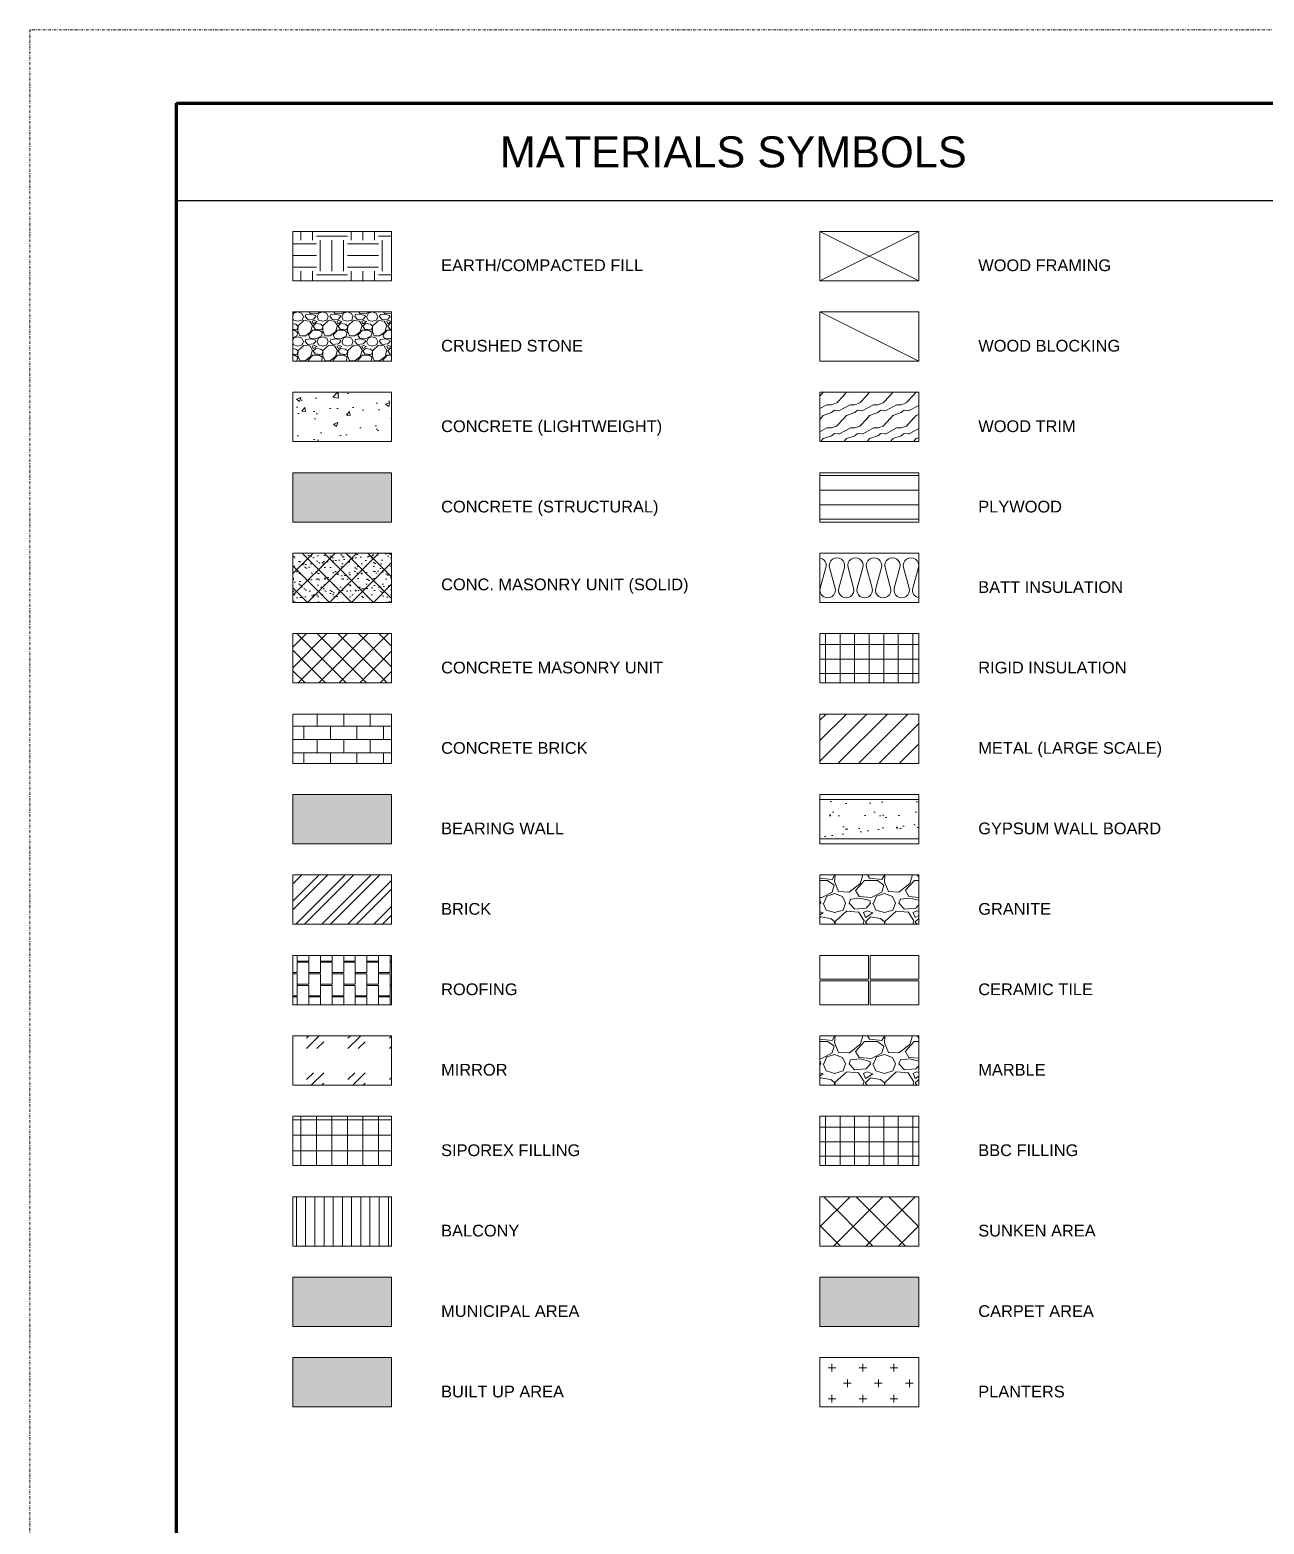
# Paper-space layout 'Symbols A1' of a CAD drawing. Header units: millimetres. Extents: x 0 to 892, y 0 to 597.
# Drawn here: x 0 to 252.8, y 291 to 597 of the extents above; entities that cross this region are included whole.
import ezdxf
from ezdxf.enums import TextEntityAlignment as Align

# ---------------------------------------------------------------- set-up
doc = ezdxf.new("R2010")
doc.units = ezdxf.units.MM
doc.linetypes.add('DASHDOT', pattern=[1, 0.5, -0.25, 0, -0.25])
for name, color, linetype, lineweight in [('A-ANNO-SYMB', 152, 'Continuous', 5), ('A-ANNO-TTLB', 255, 'Continuous', 5), ('A-CONC-LITE', 253, 'Continuous', 5), ('A-WALL-CONC', 153, 'Continuous', 5), ('C-ERTH', 253, 'Continuous', 5), ('C-STON', 253, 'Continuous', 5), ('G-ANNO-TEXT', 3, 'Continuous', 15), ('G-ANNO-TEXT-BOLD', 1, 'Continuous', 15), ('G-ANNO-TTLB', 7, 'Continuous', 50), ('G-PAPR-MEDM', 6, 'Continuous', 30), ('G-PAPR-THCK', 4, 'Continuous', 100)]:
    doc.layers.add(name, color=color, linetype=linetype, lineweight=lineweight)
doc.layers.add('G-ANNO-REFR', color=253, linetype='DASHDOT', lineweight=5, plot=False)
doc.styles.add('LLARGE', font='arial.ttf', dxfattribs={"height": 6.35})
doc.styles.add('NOTES', font='arial.ttf', dxfattribs={"height": 2})
doc.styles.add('Small text', font='arial.ttf', dxfattribs={"height": 2.4})
doc.styles.add('SUB-TITLE', font='swisscb.ttf')
doc.styles.add('SUB-TITLE-2', font='swissc.ttf')
doc.styles.add('TITLE', font='swisscb.ttf')

# ---------------------------------------------------------------- blocks, each defined once
blk = doc.blocks.new('*U230')
at = {"layer": 'G-ANNO-REFR'}
blk.add_lwpolyline([(0, 0), (892, 0), (892, 597), (0, 597)], close=True, dxfattribs=at)
at = {"layer": 'G-PAPR-THCK'}
blk.add_lwpolyline([(30, 582), (877, 582), (877, 15), (30, 15)], close=True, dxfattribs=at)
at = {"layer": 'G-ANNO-TEXT'}
for tag, p, height, style in [('GENERAL_NOTES_001', (801.7, 574.93), 2, 'NOTES'), ('GENERAL_NOTES_002', (802, 571.56), 2, 'NOTES'), ('GENERAL_NOTES_003', (802, 568.19), 2, 'NOTES'), ('GENERAL_NOTES_004', (802, 564.82), 2, 'NOTES'), ('GENERAL_NOTES_005', (802, 561.46), 2, 'NOTES'), ('GENERAL_NOTES_006', (802, 558.09), 2, 'NOTES'), ('GENERAL_NOTES_007', (802, 554.75), 2, 'NOTES'), ('GENERAL_NOTES_008', (801.92, 551.38), 2, 'NOTES'), ('GENERAL_NOTES_009', (802, 548.02), 2, 'NOTES'), ('GENERAL_NOTES_010', (802, 544.65), 2, 'NOTES'), ('GENERAL_NOTES_011', (802, 541.28), 2, 'NOTES'), ('GENERAL_NOTES_012', (802, 537.91), 2, 'NOTES'), ('GENERAL_NOTES_013', (802, 534.54), 2, 'NOTES'), ('GENERAL_NOTES_014', (802, 531.17), 2, 'NOTES'), ('GENERAL_NOTES_015', (802, 527.8), 2, 'NOTES'), ('GENERAL_NOTES_016', (802, 524.43), 2, 'NOTES'), ('GENERAL_NOTES_017', (801.88, 521.07), 2, 'NOTES'), ('GENERAL_NOTES_018', (802, 517.7), 2, 'NOTES'), ('GENERAL_NOTES_019', (801.96, 514.33), 2, 'NOTES'), ('GENERAL_NOTES_020', (802, 510.96), 2, 'NOTES'), ('GENERAL_NOTES_021', (801.88, 507.59), 2, 'NOTES'), ('GENERAL_NOTES_022', (802, 504.22), 2, 'NOTES'), ('GENERAL_NOTES_023', (801.89, 500.85), 2, 'NOTES'), ('GENERAL_NOTES_024', (802, 497.49), 2, 'NOTES'), ('GENERAL_NOTES_025', (801.87, 494.12), 2, 'NOTES'), ('GENERAL_NOTES_026', (802, 490.75), 2, 'NOTES'), ('GENERAL_NOTES_027', (802, 487.38), 2, 'NOTES'), ('GENERAL_NOTES_028', (802, 484.01), 2, 'NOTES'), ('GENERAL_NOTES_029', (802, 480.64), 2, 'NOTES'), ('GENERAL_NOTES_030', (801.89, 477.27), 2, 'NOTES'), ('GENERAL_NOTES_031', (802, 473.9), 2, 'NOTES'), ('GENERAL_NOTES_032', (802, 470.53), 2, 'NOTES'), ('GENERAL_NOTES_033', (802, 467.17), 2, 'NOTES'), ('GENERAL_NOTES_034', (801.88, 463.8), 2, 'NOTES'), ('GENERAL_NOTES_035', (802, 460.43), 2, 'NOTES'), ('SHEET_NOTES_001', (801.7, 440.81), 2, 'NOTES'), ('SHEET_NOTES_002', (801.92, 437.44), 2, 'NOTES'), ('SHEET_NOTES_003', (801.88, 434.07), 2, 'NOTES'), ('SHEET_NOTES_004', (801.96, 430.71), 2, 'NOTES'), ('SHEET_NOTES_005', (801.88, 427.34), 2, 'NOTES'), ('SHEET_NOTES_006', (801.89, 423.97), 2, 'NOTES'), ('SHEET_NOTES_007', (801.87, 420.6), 2, 'NOTES'), ('KEY_NOTES_001', (801.7, 324.29), 2, 'NOTES'), ('KEY_NOTES_002', (801.92, 320.92), 2, 'NOTES'), ('STRUCTURAL_CONSULTANT_NAME', (801.89, 168.81), 3, 'SUB-TITLE-2'), ('STRUCTURAL_CONSULTANT_ADDRESS1', (801.89, 164.81), 2, 'SUB-TITLE-2'), ('STRUCTURAL_CONSULTANT_ADDRESS2', (801.89, 161.43), 2, 'SUB-TITLE-2'), ('STRUCTURAL_CONSULTANT_PHONE', (801.89, 158.09), 2, 'SUB-TITLE-2'), ('MEP_CONSULTANT_NAME', (801.89, 147.61), 3, 'SUB-TITLE-2'), ('MEP_CONSULTANT_ADDRESS1', (801.89, 143.59), 2, 'SUB-TITLE-2'), ('MEP_CONSULTANT_ADDRESS2', (801.89, 140.21), 2, 'SUB-TITLE-2'), ('MEP_CONSULTANT_PHONE', (801.89, 136.88), 2, 'SUB-TITLE-2'), ('CLIENTNAME', (801.89, 124.46), 3, 'SUB-TITLE-2'), ('CLIENTADDRESS1', (801.89, 120.39), 2, 'SUB-TITLE-2'), ('CLIENTADDRESS2', (801.89, 117.01), 2, 'SUB-TITLE-2'), ('CLIENTPHONE', (801.89, 113.68), 2, 'SUB-TITLE-2'), ('DRAWING_NO', (820, 71.42), 4, 'SUB-TITLE-2')]:
    blk.add_attdef(tag, p, '', height=height, dxfattribs=dict(at, style=style))
at = {"layer": 'G-ANNO-TEXT', "style": 'SUB-TITLE-2'}
for tag, p in [('REV_NO14', (804.16, 252.81)), ('REV_DATE14', (812.97, 252.81)), ('DRAWN_BY14', (824.4, 252.81)), ('CHECKED_BY14', (837.16, 252.81)), ('REV_NO13', (804.16, 248.81)), ('REV_DATE13', (812.97, 248.81)), ('DRAWN_BY13', (824.4, 248.81)), ('CHECKED_BY13', (837.16, 248.81)), ('REV_NO12', (804.16, 244.81)), ('REV_DATE12', (812.97, 244.81)), ('DRAWN_BY12', (824.4, 244.81)), ('CHECKED_BY12', (837.16, 244.81)), ('REV_NO11', (804.16, 240.81)), ('REV_DATE11', (812.97, 240.81)), ('DRAWN_BY11', (824.4, 240.81)), ('CHECKED_BY11', (837.16, 240.81)), ('REV_NO10', (804.16, 236.81)), ('REV_DATE10', (812.97, 236.81)), ('DRAWN_BY10', (824.4, 236.81)), ('CHECKED_BY10', (837.16, 236.81)), ('REV_NO9', (804.16, 232.81)), ('REV_DATE9', (812.97, 232.81)), ('DRAWN_BY9', (824.4, 232.81)), ('CHECKED_BY9', (837.16, 232.81)), ('REV_NO8', (804.16, 228.81)), ('REV_DATE8', (812.97, 228.81)), ('DRAWN_BY8', (824.4, 228.81)), ('CHECKED_BY8', (837.16, 228.81)), ('REV_NO7', (804.16, 224.81)), ('REV_DATE7', (812.97, 224.81)), ('DRAWN_BY7', (824.4, 224.81)), ('CHECKED_BY7', (837.16, 224.81)), ('REV_NO6', (804.16, 220.81)), ('REV_DATE6', (812.97, 220.81)), ('DRAWN_BY6', (824.4, 220.81)), ('CHECKED_BY6', (837.16, 220.81)), ('REV_NO5', (804.16, 216.81)), ('REV_DATE5', (812.97, 216.81)), ('DRAWN_BY5', (824.4, 216.81)), ('CHECKED_BY5', (837.16, 216.81)), ('REV_NO4', (804.16, 212.81)), ('REV_DATE4', (812.97, 212.81)), ('DRAWN_BY4', (824.4, 212.81)), ('CHECKED_BY4', (837.16, 212.81)), ('REV_NO3', (804.16, 208.81)), ('REV_DATE3', (812.97, 208.81)), ('DRAWN_BY3', (824.4, 208.81)), ('CHECKED_BY3', (837.16, 208.81)), ('REV_NO2', (804.16, 204.81)), ('REV_DATE2', (812.97, 204.81)), ('DRAWN_BY2', (824.4, 204.81)), ('CHECKED_BY2', (837.16, 204.81)), ('REV_NO1', (804.16, 200.81)), ('REV_DATE1', (812.97, 200.81)), ('DRAWN_BY1', (824.4, 200.81)), ('CHECKED_BY1', (837.16, 200.81)), ('REV_NO0', (804.16, 196.81)), ('REV_DATE0', (812.97, 196.81)), ('DRAWN_BY0', (824.4, 196.81)), ('CHECKED_BY0', (837.16, 196.81))]:
    blk.add_attdef(tag, text='', height=1.6, dxfattribs=at).set_placement(p, align=Align.MIDDLE)
for tag, p in [('REV_DESCRIPTION14', (845.14, 252.81)), ('REV_DESCRIPTION13', (845.14, 248.81)), ('REV_DESCRIPTION12', (845.14, 244.81)), ('REV_DESCRIPTION11', (845.14, 240.81)), ('REV_DESCRIPTION10', (845.14, 236.81)), ('REV_DESCRIPTION9', (845.14, 232.81)), ('REV_DESCRIPTION8', (845.14, 228.81)), ('REV_DESCRIPTION7', (845.14, 224.81)), ('REV_DESCRIPTION6', (845.14, 220.81)), ('REV_DESCRIPTION5', (845.14, 216.81)), ('REV_DESCRIPTION4', (845.14, 212.81)), ('REV_DESCRIPTION3', (845.14, 208.81)), ('REV_DESCRIPTION2', (845.14, 204.81)), ('REV_DESCRIPTION1', (845.14, 200.81)), ('REV_DESCRIPTION0', (845.14, 196.81))]:
    blk.add_attdef(tag, text='', height=1.6, dxfattribs=at).set_placement(p, align=Align.MIDDLE_LEFT)
for tag, p in [('PROJECT_NAME1', (820, 110.73)), ('PROJECT_NAME2', (820, 106.73)), ('PROJECT_CODE', (820, 102)), ('RELEASE', (820, 97.57)), ('STAGE', (820, 93.06)), ('DRAWING_TITLE', (820, 88.56))]:
    blk.add_attdef(tag, text='', height=2.4, dxfattribs=at).set_placement(p, align=Align.TOP_LEFT)
at = {"layer": 'G-ANNO-TEXT'}
for tag, height, style, p in [('CURRENT_REV', 4, 'TITLE', (868, 71.42)), ('DRAWN_BY', 2.4, 'SUB-TITLE-2', (810, 62.5)), ('CHECKED_BY', 2.4, 'SUB-TITLE-2', (829, 62.5)), ('SCALE', 2.4, 'SUB-TITLE-2', (849, 62.5)), ('ISSUE_DATE', 2.4, 'SUB-TITLE-2', (868, 62.5))]:
    blk.add_attdef(tag, text='', height=height, dxfattribs=dict(at, style=style)).set_placement(p, align=Align.CENTER)
at = {"layer": 'G-ANNO-TEXT', "style": 'SUB-TITLE'}
blk.add_attdef('FILE_NAME', text='', height=1.6, rotation=90, dxfattribs=at).set_placement((878, 25.93), align=Align.TOP_LEFT)

psp = doc.layouts.new('Symbols A1')

# ---------------------------------------------------------------- hatches: boundary and pattern name
at = {"layer": 'A-ANNO-SYMB'}
h = psp.add_hatch(dxfattribs=at)
h.set_pattern_fill('WOOD_2', color=256, scale=4.756188, angle=90, pattern_type=2)
h.set_pattern_definition([(198.4349, (26.2104, 38.2043), (-9.5123783, -4.7561805), [1.804845, -13.23554]), (229.3987, (24.4982, 37.6335), (-23.7809426, -28.537124), [0.877, -42.972892]), (226.8476, (23.92747, 41.72383), (-66.5866471, -71.34281002), [2.086226, -102.225122]), (199.9831, (22.5006, 40.20185), (-38.04950806, -14.26856175), [1.113395, -54.55636]), (180, (26.2104, 39.8214), (-4.75619, -4.75619), [0.951238, -3.80495]), (208.4429, (25.2592, 39.82136), (61.830463415, 33.293287506), [2.596375, -127.222296]), (174.2894, (22.97623, 38.58475), (42.8056903, -4.75619437), [0.955984, -46.843116]), (219.8056, (22.025, 38.6799), (23.78093136, 19.024764), [0.74294, -36.404078])])
h.paths.add_polyline_path([(182.01, 512.68), (182.01, 522.78), (161.8, 522.78), (161.8, 512.68)])
h = psp.add_hatch(color=253, dxfattribs=at)
h.dxf.hatch_style = 1
h.paths.add_polyline_path([(74.06, 496.2), (74.06, 506.31), (53.85, 506.31), (53.85, 496.2)])
h = psp.add_hatch(dxfattribs=at)
h.set_pattern_fill('ANSI31', color=256, scale=23.780941, angle=135)
h.set_pattern_definition([(180, (26.2104, 41.968), (-6e-16, -2.972618), [])])
h.paths.add_polyline_path([(182.01, 496.2), (182.01, 506.31), (161.8, 506.31), (161.8, 496.2)])
h = psp.add_hatch(dxfattribs=at)
h.set_pattern_fill('ANSI37', color=256, scale=23.780941, angle=135)
h.set_pattern_definition([(180, (26.2104, 51.9684), (-6e-16, -2.972618), []), (270, (26.2104, 51.9684), (2.972618, -6e-16), [])])
h.paths.add_polyline_path([(182.01, 463.25), (182.01, 473.35), (161.8, 473.35), (161.8, 463.25)])
h = psp.add_hatch(dxfattribs=at)
h.set_pattern_fill('STONE_HOLLAND_PARQUET_2', color=256, scale=0.679455, pattern_type=2)
h.set_pattern_definition([(0, (26.2104, 117.3862), (0, 2.717822), []), (90, (26.2104, 117.3862), (-2.717822, 2.717822), [2.71782, -2.71782])])
h.paths.add_polyline_path([(53.85, 456.88), (53.85, 446.77), (74.06, 446.77), (74.06, 456.88)])
h = psp.add_hatch(dxfattribs=at)
h.set_pattern_fill('ANSI31', color=256, scale=23.601229)
h.set_pattern_definition([(45, (18.8012, 53.9286), (-2.086074, 2.086074), [])])
h.paths.add_polyline_path([(182.01, 446.77), (182.01, 456.88), (161.8, 456.88), (161.8, 446.77)])
h = psp.add_hatch(color=256, dxfattribs=at)
h.dxf.hatch_style = 1
h.paths.add_polyline_path([(74.06, 430.29), (74.06, 440.4), (53.85, 440.4), (53.85, 430.29)])
h = psp.add_hatch(dxfattribs=at)
h.set_pattern_fill('AR-SAND', color=256, scale=2.717822)
h.set_pattern_definition([(37.5, (26.2104, 61.969), (-0.171205, 5.236764), [0, -4.13109, 0, -4.620297, 0, -4.41646]), (7.5, (26.2104, 61.969), (4.80994, 7.67009), [0, -2.228614, 0, -3.723416, 0, -1.426856]), (327.5, (22.8675, 61.969), (8.463683, 0.01538), [0, -1.35891, 0, -4.89208, 0, -6.38688]), (317.5, (22.8675, 61.969), (8.17012, 2.38537), [0, -0.679455, 0, -3.20703, 0, -3.66906])])
h.paths.add_polyline_path([(161.8, 439.38), (161.8, 431.31), (182.01, 431.31), (182.01, 439.38)])
h = psp.add_hatch(dxfattribs=at)
h.set_pattern_fill('ANSI32', color=256, scale=10.043076)
h.set_pattern_definition([(45, (18.8012, 63.929), (-2.663073, 2.663073), []), (45, (20.5766, 63.929), (-2.663073, 2.663073), [])])
h.paths.add_polyline_path([(74.06, 413.81), (74.06, 423.92), (53.85, 423.92), (53.85, 413.81)])
h = psp.add_hatch(dxfattribs=at)
h.set_pattern_fill('SITEWORK_GRAVEL', color=256, scale=10.191832, pattern_type=2)
h.set_pattern_definition([(228.0128, (141.5024, 112.3441), (-81.5346354, -91.7264988), [1.37117, -135.7459]), (184.9697, (140.58515, 111.3249), (122.30199083, 10.1917431), [2.35297, -232.94374]), (132.5104, (138.241, 111.1211), (101.9182222, -112.1102368), [1.6591, -164.25189]), (267.2737, (134.2662, 108.5731), (10.1917911, 203.8366365), [2.14271, -212.12828]), (292.8337, (134.1643, 106.43284), (-50.9592593, 122.30194355), [2.1011, -208.0089]), (357.2737, (134.97964, 104.4964), (-203.8366365, 10.1917911), [2.14271, -212.12828]), (37.6942, (137.11993, 104.39447), (-132.49388666, -101.91821897), [2.83362, -280.52863]), (72.2553, (139.36213, 106.1271), (71.34293143, 224.22025847), [2.67523, -264.84821]), (121.4296, (140.1775, 108.67504), (-81.5347373, 132.4937612), [2.14997, -212.84696]), (175.2364, (139.0564, 110.5096), (112.110158, -10.1917454), [2.45452, -120.2714]), (222.3974, (136.61034, 110.7134), (-122.30205504, -112.11006774), [3.17423, -314.24857]), (138.8141, (144.3561, 108.4712), (-71.3428518, 61.1509627), [1.0834, -107.25725]), (171.4692, (143.5408, 109.18463), (132.4937943, -20.383744), [2.06117, -204.05587]), (225, (141.5024, 109.4904), (-1e-15, -10.19183), [1.44134, -12.97208]), (203.1986, (140.789, 110.7134), (50.9591556, 20.383677), [0.7762, -76.8425]), (291.8014, (140.0756, 110.4077), (-10.191831, 30.575498), [1.0977, -53.787]), (30.9638, (140.4832, 109.3885), (30.575475, 20.383689), [1.78285, -57.64523]), (161.5651, (142.012, 110.3057), (20.383668, -10.191815), [1.28917, -30.94023]), (16.3895, (134.1643, 110.40765), (101.9183392, 30.5754207), [1.806, -178.79372]), (70.3462, (135.8969, 110.91724), (-40.7672783, -112.1101702), [1.51513, -149.99735]), (293.1986, (142.012, 112.3441), (-20.383677, 50.9591556), [1.55237, -76.0663]), (343.6105, (142.6235, 110.91724), (-101.9183392, 30.5754207), [1.806, -178.79372]), (339.444, (134.1643, 104.0887), (-50.959177, 20.3836225), [1.74158, -85.33747]), (294.7751, (135.795, 103.4772), (-50.9590788, 112.1101833), [1.45925, -144.46558]), (66.8014, (142.1139, 102.1523), (20.383677, 50.9591556), [1.55237, -76.0663]), (17.354, (142.72544, 103.5791), (-132.4938324, -40.7672707), [1.70847, -169.13777]), (69.444, (137.1199, 102.1523), (-20.3836225, -50.959177), [0.8708, -86.20826]), (101.3099, (141.5024, 102.1523), (-10.191808, 40.767334), [0.51968, -51.44866]), (165.9638, (141.4005, 102.6619), (30.5755, -10.191812), [2.1011, -39.9209]), (186.009, (139.36213, 103.17145), (101.9183142, 10.1918247), [1.94715, -192.76752]), (303.6901, (140.4832, 108.4712), (-10.191845, 20.38366), [1.4699, -35.27728]), (353.1572, (141.29858, 107.2482), (173.26113203, -20.38374487), [2.56624, -254.05753]), (60.9454, (143.8465, 106.9424), (-40.767327, -71.3428257), [1.0493, -103.88202]), (90, (144.356, 107.86), (-10.19183, 10.19183), [0.6115, -9.58032]), (120.2564, (139.1583, 103.4772), (40.7672746, -71.3428468), [1.4159, -140.17356]), (48.0128, (138.4449, 104.7002), (81.5346354, 91.7264988), [2.74234, -134.37473]), (0, (140.279, 106.739), (10.19183, 10.19183), [2.64988, -7.54196]), (325.3048, (142.9293, 106.7386), (-101.9182583, 71.3429095), [1.61147, -159.53553]), (254.0546, (144.2542, 105.8213), (-10.1918305, -40.767328), [1.48395, -72.7137]), (207.646, (143.84654, 104.39447), (-193.6447591, -101.9183954), [2.41613, -239.19693]), (175.4261, (141.70625, 103.27337), (-132.4938175, 10.1917787), [2.5561, -253.05374])])
h.paths.add_polyline_path([(182.01, 413.81), (182.01, 423.92), (161.8, 423.92), (161.8, 413.81)])
h = psp.add_hatch(dxfattribs=at)
h.set_pattern_fill('ROOFING_SHINGLES_4', color=256, scale=4.756188, angle=90, pattern_type=2)
h.set_pattern_definition([(0, (21.4543, 135.186), (4.75619, 4.75619), [2.378094, -2.378094]), (90, (23.8323, 135.186), (-4.75619, 4.75619), [4.51838, -0.23781]), (0, (23.8323, 137.3265), (4.75619, 4.75619), [2.378094, -2.378094]), (270, (26.2104, 137.3265), (4.75619, -4.75619), [2.378094, -2.378094]), (0, (23.8323, 137.5643), (4.75619, 4.75619), [2.378094, -2.378094]), (90, (26.2104, 137.5643), (-4.75619, 4.75619), [2.140285, -2.6159]), (180, (23.8323, 134.9484), (-4.75619, -4.75619), [2.378094, -2.378094])])
h.paths.add_polyline_path([(74.06, 407.44), (53.85, 407.44), (53.85, 397.34), (74.06, 397.34)])
h = psp.add_hatch(dxfattribs=at)
h.set_pattern_fill('SITEWORK_GRAVEL', color=256, scale=10.191832, pattern_type=2)
h.set_pattern_definition([(228.0128, (141.5024, 79.39026), (-81.5346354, -91.7264988), [1.37117, -135.7459]), (184.9697, (140.58515, 78.37107), (122.30199083, 10.1917431), [2.35297, -232.94374]), (132.5104, (138.241, 78.16724), (101.9182222, -112.1102368), [1.6591, -164.25189]), (267.2737, (134.2662, 75.6193), (10.1917911, 203.8366365), [2.14271, -212.12828]), (292.8337, (134.1643, 73.479), (-50.9592593, 122.30194355), [2.1011, -208.0089]), (357.2737, (134.97964, 71.54255), (-203.8366365, 10.1917911), [2.14271, -212.12828]), (37.6942, (137.11993, 71.44063), (-132.49388666, -101.91821897), [2.83362, -280.52863]), (72.2553, (139.36213, 73.17324), (71.34293143, 224.22025847), [2.67523, -264.84821]), (121.4296, (140.1775, 75.7212), (-81.5347373, 132.4937612), [2.14997, -212.84696]), (175.2364, (139.0564, 77.5557), (112.110158, -10.1917454), [2.45452, -120.2714]), (222.3974, (136.61034, 77.75956), (-122.30205504, -112.11006774), [3.17423, -314.24857]), (138.8141, (144.3561, 75.5174), (-71.3428518, 61.1509627), [1.0834, -107.25725]), (171.4692, (143.5408, 76.2308), (132.4937943, -20.383744), [2.06117, -204.05587]), (225, (141.5024, 76.5365), (-1e-15, -10.19183), [1.44134, -12.97208]), (203.1986, (140.789, 77.7596), (50.9591556, 20.383677), [0.7762, -76.8425]), (291.8014, (140.0756, 77.4538), (-10.191831, 30.575498), [1.0977, -53.787]), (30.9638, (140.4832, 76.4346), (30.575475, 20.383689), [1.78285, -57.64523]), (161.5651, (142.012, 77.352), (20.383668, -10.191815), [1.28917, -30.94023]), (16.3895, (134.1643, 77.4538), (101.9183392, 30.5754207), [1.806, -178.79372]), (70.3462, (135.8969, 77.9634), (-40.7672783, -112.1101702), [1.51513, -149.99735]), (293.1986, (142.012, 79.3903), (-20.383677, 50.9591556), [1.55237, -76.0663]), (343.6105, (142.6235, 77.9634), (-101.9183392, 30.5754207), [1.806, -178.79372]), (339.444, (134.1643, 71.1349), (-50.959177, 20.3836225), [1.74158, -85.33747]), (294.7751, (135.795, 70.52336), (-50.9590788, 112.1101833), [1.45925, -144.46558]), (66.8014, (142.1139, 69.1984), (20.383677, 50.9591556), [1.55237, -76.0663]), (17.354, (142.72544, 70.6253), (-132.4938324, -40.7672707), [1.70847, -169.13777]), (69.444, (137.1199, 69.1984), (-20.3836225, -50.959177), [0.8708, -86.20826]), (101.3099, (141.5024, 69.1984), (-10.191808, 40.767334), [0.51968, -51.44866]), (165.9638, (141.4005, 69.708), (30.5755, -10.191812), [2.1011, -39.9209]), (186.009, (139.36213, 70.2176), (101.9183142, 10.1918247), [1.94715, -192.76752]), (303.6901, (140.4832, 75.5174), (-10.191845, 20.38366), [1.4699, -35.27728]), (353.1572, (141.29858, 74.29434), (173.26113203, -20.38374487), [2.56624, -254.05753]), (60.9454, (143.8465, 73.9886), (-40.767327, -71.3428257), [1.0493, -103.88202]), (90, (144.356, 74.906), (-10.19183, 10.19183), [0.6115, -9.58032]), (120.2564, (139.1583, 70.52336), (40.7672746, -71.3428468), [1.4159, -140.17356]), (48.0128, (138.4449, 71.7464), (81.5346354, 91.7264988), [2.74234, -134.37473]), (0, (140.279, 73.785), (10.19183, 10.19183), [2.64988, -7.54196]), (325.3048, (142.9293, 73.78475), (-101.9182583, 71.3429095), [1.61147, -159.53553]), (254.0546, (144.2542, 72.8675), (-10.1918305, -40.767328), [1.48395, -72.7137]), (207.646, (143.84654, 71.44063), (-193.6447591, -101.9183954), [2.41613, -239.19693]), (175.4261, (141.70625, 70.31953), (-132.4938175, 10.1917787), [2.5561, -253.05374])])
h.paths.add_polyline_path([(182.01, 380.86), (182.01, 390.97), (161.8, 390.97), (161.8, 380.86)])
h = psp.add_hatch(dxfattribs=at)
h.set_pattern_fill('ANSI37', color=256, angle=135)
h.set_pattern_definition([(180, (14.216, 15), (-7e-16, -3.175), []), (270, (14.216, 15), (3.175, -7e-16), [])])
h.paths.add_polyline_path([(74.06, 364.38), (74.06, 374.49), (53.85, 374.49), (53.85, 364.38)])
h = psp.add_hatch(dxfattribs=at)
h.set_pattern_fill('ANSI37', color=256, scale=23.780941, angle=135)
h.set_pattern_definition([(180, (26.2104, -46.8932), (-6e-16, -2.972618), []), (270, (26.2104, -46.8932), (2.972618, -6e-16), [])])
h.paths.add_polyline_path([(182.01, 364.38), (182.01, 374.49), (161.8, 374.49), (161.8, 364.38)])
h = psp.add_hatch(dxfattribs=at)
h.set_pattern_fill('ANSI31', color=256, scale=15.064614, angle=45)
h.set_pattern_definition([(90, (18.8012, 15.749), (-1.883077, 3e-16), [])])
h.paths.add_polyline_path([(74.06, 358.01), (53.85, 358.01), (53.85, 347.91), (74.06, 347.91)])
h = psp.add_hatch(dxfattribs=at)
h.set_pattern_fill('ANSI37', color=256, scale=37.661536)
h.set_pattern_definition([(45, (18.801, 15.749), (-3.32884, 3.32884), []), (135, (18.801, 15.749), (-3.32884, -3.32884), [])])
h.paths.add_polyline_path([(182.01, 347.91), (182.01, 358.01), (161.8, 358.01), (161.8, 347.91)])
h = psp.add_hatch(color=9, dxfattribs=at)
h.dxf.hatch_style = 1
h.paths.add_polyline_path([(74.06, 341.54), (53.85, 341.54), (53.85, 331.43), (74.06, 331.43)])
at = {"layer": 'A-ANNO-SYMB', "true_color": 0xf9fda5}
h = psp.add_hatch(color=51, dxfattribs=at)
h.dxf.hatch_style = 1
h.paths.add_polyline_path([(182.01, 331.43), (182.01, 341.54), (161.8, 341.54), (161.8, 331.43)])
at = {"layer": 'A-ANNO-SYMB', "true_color": 0xdbf6ff}
h = psp.add_hatch(color=7, dxfattribs=at)
h.dxf.hatch_style = 1
h.paths.add_polyline_path([(74.06, 325.06), (53.85, 325.06), (53.85, 314.95), (74.06, 314.95)])
at = {"layer": 'A-ANNO-TTLB'}
h = psp.add_hatch(dxfattribs=at)
h.set_pattern_fill('GOST_GLASS', color=256)
h.set_pattern_definition([(45, (14.216, 15), (8.48528, -9e-16), [5, -7]), (45, (16.3373, 15), (8.48528, -9e-16), [2, -10]), (45, (14.216, 17.1213), (8.48528, -9e-16), [2, -10])])
h.paths.add_polyline_path([(53.85, 390.97), (53.85, 380.86), (74.06, 380.86), (74.06, 390.97)])
h = psp.add_hatch(dxfattribs=at)
h.set_pattern_fill('CROSS', color=256, scale=0.5)
h.set_pattern_definition([(0, (14.216, 15), (3.175, 3.175), [1.5875, -4.7625]), (90, (15.0098, 14.2063), (-3.175, 3.175), [1.5875, -4.7625])])
h.paths.add_polyline_path([(161.8, 325.06), (161.8, 314.95), (182.01, 314.95), (182.01, 325.06)])
at = {"layer": 'A-CONC-LITE'}
h = psp.add_hatch(dxfattribs=at)
h.set_pattern_fill('AR-CONC', color=256, scale=0.05)
h.set_pattern_definition([(50, (14.216, 15), (9.10923, -0.79695), [0.9525, -10.4775]), (355, (14.216, 15), (-1.76217, 9.55284), [0.762, -8.38203]), (100.4514, (14.975, 14.934), (7.34706, 8.75589), [0.8095, -8.90451]), (46.1842, (14.216, 17.54), (13.55395, -2.10212), [1.42875, -15.71625]), (96.6356, (15.346, 17.365), (11.8702, 12.3713), [1.21425, -13.35678]), (351.184, (14.216, 17.54), (11.8702, 12.3713), [1.143, -12.573]), (21, (15.486, 16.905), (7.58072, -5.11326), [0.9525, -10.4775]), (326, (15.486, 16.905), (3.0901, 9.2094), [0.762, -8.382]), (71.4514, (16.118, 16.479), (10.67082, 4.09614), [0.8095, -8.9045]), (37.5, (14.216, 15), (0.15443, 4.227752), [0, -8.2804, 0, -8.509, 0, -8.41375]), (7.5, (14.216, 15), (3.340983, 5.00903), [0, -4.8514, 0, -8.0899, 0, -3.20675]), (327.5, (11.384, 15), (6.77953, -0.286437), [0, -3.175, 0, -9.906, 0, -13.1445]), (317.5, (10.114, 15), (7.40646, 1.271325), [0, -4.1275, 0, -6.5786, 0, -9.3345])])
h.paths.add_polyline_path([(74.06, 512.68), (74.06, 522.78), (53.85, 522.78), (53.85, 512.68)])
h = psp.add_hatch(dxfattribs=at)
h.set_pattern_fill('AR-SAND', color=256, scale=0.05)
h.set_pattern_definition([(37.5, (14.216, 15), (-0.0800016, 2.447066), [0, -1.9304, 0, -2.159, 0, -2.06375]), (7.5, (14.216, 15), (2.247616, 3.584126), [0, -1.0414, 0, -1.7399, 0, -0.66675]), (327.5, (12.654, 15), (3.954962, 0.007186), [0, -0.635, 0, -2.286, 0, -2.9845]), (317.5, (12.654, 15), (3.817782, 1.114647), [0, -0.3175, 0, -1.4986, 0, -1.7145])])
h.paths.add_polyline_path([(53.85, 489.83), (53.85, 479.72), (74.06, 479.72), (74.06, 489.83)])
at = {"layer": 'A-WALL-CONC'}
h = psp.add_hatch(dxfattribs=at)
h.set_pattern_fill('ANSI37', color=256)
h.set_pattern_definition([(45, (14.216, 15), (-2.245064, 2.245064), []), (135, (14.216, 15), (-2.245064, -2.245064), [])])
h.paths.add_polyline_path([(53.85, 489.83), (53.85, 479.72), (74.06, 479.72), (74.06, 489.83)])
h = psp.add_hatch(dxfattribs=at)
h.set_pattern_fill('ANSI37', color=256, scale=23.780941)
h.set_pattern_definition([(45, (26.2104, 51.9684), (-2.101958, 2.101958), []), (135, (26.2104, 51.9684), (-2.101958, -2.101958), [])])
h.paths.add_polyline_path([(74.06, 473.35), (74.06, 463.25), (53.85, 463.25), (53.85, 473.35)])
at = {"layer": 'C-ERTH'}
h = psp.add_hatch(dxfattribs=at)
h.set_pattern_fill('EARTH', color=256)
h.set_pattern_definition([(0, (14.216, 15), (6.35, 6.35), [6.35, -6.35]), (0, (14.216, 17.381), (6.35, 6.35), [6.35, -6.35]), (0, (14.216, 19.7625), (6.35, 6.35), [6.35, -6.35]), (90, (15.01, 20.556), (-6.35, 6.35), [6.35, -6.35]), (90, (17.391, 20.556), (-6.35, 6.35), [6.35, -6.35]), (90, (19.772, 20.556), (-6.35, 6.35), [6.35, -6.35])])
h.paths.add_polyline_path([(74.06, 545.63), (74.06, 555.74), (53.85, 555.74), (53.85, 545.63)])
at = {"layer": 'C-STON'}
h = psp.add_hatch(dxfattribs=at)
h.set_pattern_fill('GRAVEL', color=256, scale=0.2)
h.set_pattern_definition([(228.01279, (17.8736, 20.08), (-40.64, -45.72), [0.683443, -67.660967]), (184.96974, (17.4164, 19.572), (60.95999998, 5.08000029), [1.17281, -116.108098]), (132.51045, (16.248, 19.4704), (50.80000002, -55.87999998), [0.826963, -81.869446]), (267.27369, (14.2668, 18.2004), (5.08000001, 101.6), [1.06801, -105.732875]), (292.833654, (14.216, 17.1336), (-25.4, 60.96), [1.047267, -103.679615]), (357.27369, (14.6224, 16.1684), (-101.6, 5.08000001), [1.06801, -105.732875]), (37.69424, (15.68921, 16.1176), (-66.04, -50.800000004), [1.412387, -139.82623]), (72.25533, (16.80681, 16.9812), (35.56000001, 111.76), [1.33344, -132.010513]), (121.429566, (17.2132, 18.2512), (-40.64000001, 66.04), [1.071626, -106.09109]), (175.23636, (16.6544, 19.1656), (55.88, -5.08), [1.223427, -59.947874]), (222.397438, (15.43521, 19.2672), (-60.96, -55.88), [1.582156, -156.633545]), (138.81407, (19.296, 18.1496), (-35.56, 30.48), [0.54001, -53.46113]), (171.469234, (18.8896, 18.5052), (66.04, -10.15999999), [1.027364, -101.70928]), (225, (17.8736, 18.6576), (-7e-16, -5.08), [0.71842, -6.465786]), (203.19859, (17.518, 19.2672), (25.4, 10.16), [0.386883, -38.301245]), (291.8014, (17.1624, 19.1148), (-5.08, 15.24), [0.54713, -26.809506]), (30.96376, (17.3656, 18.6068), (15.24, 10.16), [0.88864, -28.732596]), (161.56505, (18.1276, 19.064), (10.16, -5.08), [0.642574, -15.421796]), (16.38954, (14.216, 19.1148), (50.8, 15.24), [0.900176, -89.117653]), (70.346176, (15.0796, 19.3688), (-20.32, -55.88), [0.7552, -74.76443]), (293.19859, (18.1276, 20.08), (-10.16, 25.4), [0.77376, -37.914367]), (343.61046, (18.4324, 19.3688), (-50.8, 15.24), [0.900176, -89.117653]), (339.44395, (14.216, 15.9652), (-25.4, 10.16), [0.86807, -42.53547]), (294.77514, (15.0288, 15.6604), (-25.40000003, 55.87999999), [0.727344, -72.007187]), (66.80141, (18.1784, 15), (10.16, 25.4), [0.77376, -37.914367]), (17.354025, (18.4832, 15.7112), (-66.04, -20.32), [0.851565, -84.30475]), (69.44395, (15.6892, 15), (-10.16, -25.4), [0.434035, -42.969504]), (101.30993, (17.8736, 15), (-5.08, 20.32), [0.25903, -25.64399]), (165.96376, (17.8228, 15.254), (15.24, -5.08), [1.047267, -19.89811]), (186.009006, (16.8068, 15.508), (50.8, 5.08), [0.970534, -96.08273]), (303.69007, (17.3656, 18.1496), (-5.08, 10.16), [0.73265, -17.583553]), (353.157227, (17.77201, 17.54), (86.36, -10.159999995), [1.279114, -126.63202]), (60.9454, (19.042, 17.3876), (-20.32, -35.56), [0.523016, -51.778785]), (90, (19.296, 17.845), (-5.08, 5.08), [0.3048, -4.7752]), (120.25644, (16.7052, 15.6604), (20.32, -35.56), [0.705734, -69.86788]), (48.01279, (16.3496, 16.27), (40.64, 45.72), [1.366886, -66.977524]), (0, (17.264, 17.286), (5.08, 5.08), [1.3208, -3.7592]), (325.30485, (18.5848, 17.286), (50.80000002, -35.55999997), [0.80322, -79.518633]), (254.0546, (19.2452, 16.8288), (-5.08, -20.32), [0.73966, -36.2433]), (207.645975, (19.04201, 16.1176), (-96.52, -50.79999999), [1.20429, -119.22493]), (175.42608, (17.97521, 15.5588), (-66.04, 5.08), [1.27406, -126.131693])])
h.paths.add_polyline_path([(74.06, 529.15), (74.06, 539.26), (53.85, 539.26), (53.85, 529.15)])

# ---------------------------------------------------------------- linework, layer by layer
at = {"layer": 'A-ANNO-SYMB'}
for p, q in [((161.8, 545.63), (182.01, 555.74)), ((161.8, 555.74), (182.01, 545.63)), ((161.8, 539.26), (182.01, 529.15)), ((161.8, 439.38), (182.01, 439.38)), ((161.8, 431.31), (182.01, 431.31))]:
    psp.add_line(p, q, dxfattribs=at)
at = {"layer": 'A-ANNO-SYMB', "linetype": 'Continuous'}
for p, q in [((74.06, 539.26), (53.85, 539.26)), ((53.85, 539.26), (53.85, 529.15)), ((74.06, 529.15), (74.06, 539.26)), ((53.85, 529.15), (74.06, 529.15)), ((182.01, 489.83), (161.8, 489.83)), ((161.8, 489.83), (161.8, 479.72)), ((182.01, 479.72), (182.01, 489.83)), ((161.8, 479.72), (182.01, 479.72))]:
    psp.add_line(p, q, dxfattribs=at)
for points in [[(74.06, 545.63), (74.06, 555.74), (53.85, 555.74), (53.85, 545.63)], [(182.01, 555.74), (161.8, 555.74), (161.8, 545.63), (182.01, 545.63)], [(182.01, 529.15), (182.01, 539.26), (161.8, 539.26), (161.8, 529.15)], [(74.06, 512.68), (74.06, 522.78), (53.85, 522.78), (53.85, 512.68)], [(182.01, 512.68), (182.01, 522.78), (161.8, 522.78), (161.8, 512.68)], [(74.06, 496.2), (74.06, 506.31), (53.85, 506.31), (53.85, 496.2)], [(182.01, 496.2), (182.01, 506.31), (161.8, 506.31), (161.8, 496.2)], [(74.06, 489.83), (74.06, 479.72), (53.85, 479.72), (53.85, 489.83)], [(74.06, 473.35), (74.06, 463.25), (53.85, 463.25), (53.85, 473.35)], [(182.01, 463.25), (182.01, 473.35), (161.8, 473.35), (161.8, 463.25)], [(74.06, 446.77), (74.06, 456.88), (53.85, 456.88), (53.85, 446.77)], [(182.01, 446.77), (182.01, 456.88), (161.8, 456.88), (161.8, 446.77)], [(74.06, 430.29), (74.06, 440.4), (53.85, 440.4), (53.85, 430.29)], [(182.01, 430.29), (182.01, 440.4), (161.8, 440.4), (161.8, 430.29)], [(74.06, 413.81), (74.06, 423.92), (53.85, 423.92), (53.85, 413.81)], [(182.01, 413.81), (182.01, 423.92), (161.8, 423.92), (161.8, 413.81)], [(74.06, 397.34), (74.06, 407.44), (53.85, 407.44), (53.85, 397.34)], [(171.74, 407.44), (161.8, 407.44), (161.8, 402.56), (171.74, 402.56)], [(172.08, 402.56), (182.01, 402.56), (182.01, 407.44), (172.08, 407.44)], [(171.74, 402.22), (161.8, 402.22), (161.8, 397.34), (171.74, 397.34)], [(172.08, 397.34), (182.01, 397.34), (182.01, 402.22), (172.08, 402.22)], [(74.06, 380.86), (74.06, 390.97), (53.85, 390.97), (53.85, 380.86)], [(182.01, 380.86), (182.01, 390.97), (161.8, 390.97), (161.8, 380.86)], [(74.06, 364.38), (74.06, 374.49), (53.85, 374.49), (53.85, 364.38)], [(182.01, 364.38), (182.01, 374.49), (161.8, 374.49), (161.8, 364.38)], [(74.06, 347.91), (74.06, 358.01), (53.85, 358.01), (53.85, 347.91)], [(182.01, 347.91), (182.01, 358.01), (161.8, 358.01), (161.8, 347.91)], [(74.06, 331.43), (74.06, 341.54), (53.85, 341.54), (53.85, 331.43)], [(182.01, 331.43), (182.01, 341.54), (161.8, 341.54), (161.8, 331.43)], [(74.06, 314.95), (74.06, 325.06), (53.85, 325.06), (53.85, 314.95)], [(182.01, 314.95), (182.01, 325.06), (161.8, 325.06), (161.8, 314.95)]]:
    psp.add_lwpolyline(points, close=True, dxfattribs=at)
at = {"layer": 'A-ANNO-SYMB'}
psp.add_lwpolyline([(161.8, 488.85, -0.433384), (163.01, 486.89), (161.85, 482.66, 1.309401), (164.9, 482.66), (163.75, 486.89, -1.309401), (166.8, 486.89), (165.64, 482.66, 1.309401), (168.69, 482.66), (167.54, 486.89, -1.309401), (170.59, 486.89), (169.43, 482.66, 1.309401), (172.48, 482.66), (171.33, 486.89, -1.309401), (174.38, 486.89), (173.23, 482.66, 1.309401), (176.27, 482.66), (175.12, 486.89, -1.309401), (178.17, 486.89), (177.02, 482.66, 1.309401), (180.06, 482.66), (178.91, 486.89, -1.309401), (181.96, 486.89), (180.81, 482.66, 0.433384), (182.01, 480.7, 0.433384)], format="xyb", dxfattribs=at)
at = {"layer": 'G-PAPR-MEDM'}
for p, q in [((233.84, 562.01), (30, 562.01)), ((437.67, 562.01), (233.84, 562.01))]:
    psp.add_line(p, q, dxfattribs=at)

# ---------------------------------------------------------------- block references
at = {"layer": 'G-ANNO-TTLB'}
psp.add_blockref('*U230', (0, 0), dxfattribs=at)

# ---------------------------------------------------------------- texts
at = {"layer": 'G-ANNO-TEXT', "style": 'Small text'}
for s, p in [('EARTH/COMPACTED FILL', (84.22, 548.79)), ('WOOD FRAMING', (194.22, 548.79)), ('CRUSHED STONE', (84.22, 532.31)), ('WOOD BLOCKING', (194.22, 532.31)), ('CONCRETE (LIGHTWEIGHT)', (84.22, 515.83)), ('WOOD TRIM', (194.22, 515.83)), ('CONCRETE (STRUCTURAL)', (84.22, 499.36)), ('PLYWOOD', (194.22, 499.36)), ('CONC. MASONRY UNIT (SOLID)', (84.22, 483.42)), ('BATT INSULATION', (194.22, 482.88)), ('CONCRETE MASONRY UNIT', (84.22, 466.4)), ('RIGID INSULATION', (194.22, 466.4)), ('CONCRETE BRICK', (84.22, 449.93)), ('METAL (LARGE SCALE)', (194.22, 449.93)), ('BEARING WALL', (84.22, 433.45)), ('GYPSUM WALL BOARD', (194.22, 433.45)), ('BRICK', (84.22, 416.97)), ('GRANITE', (194.22, 416.97)), ('ROOFING', (84.22, 400.5)), ('CERAMIC TILE', (194.22, 400.5)), ('MIRROR', (84.22, 384.02)), ('MARBLE', (194.22, 384.02)), ('SIPOREX FILLING', (84.22, 367.54)), ('BBC FILLING', (194.22, 367.54)), ('BALCONY', (84.22, 351.07)), ('SUNKEN AREA', (194.22, 351.07)), ('MUNICIPAL AREA', (84.22, 334.59)), ('CARPET AREA', (194.22, 334.59)), ('BUILT UP AREA', (84.22, 318.11)), ('PLANTERS', (194.22, 318.11))]:
    psp.add_text(s, height=2.4, dxfattribs=at).set_placement(p, align=Align.MIDDLE_LEFT)
at = {"layer": 'G-ANNO-TEXT-BOLD', "style": 'LLARGE'}
psp.add_text('MATERIALS SYMBOLS', height=6.35, dxfattribs=at).set_placement((144.04, 572.01), align=Align.MIDDLE_CENTER)

doc.saveas('drawing.dxf')
